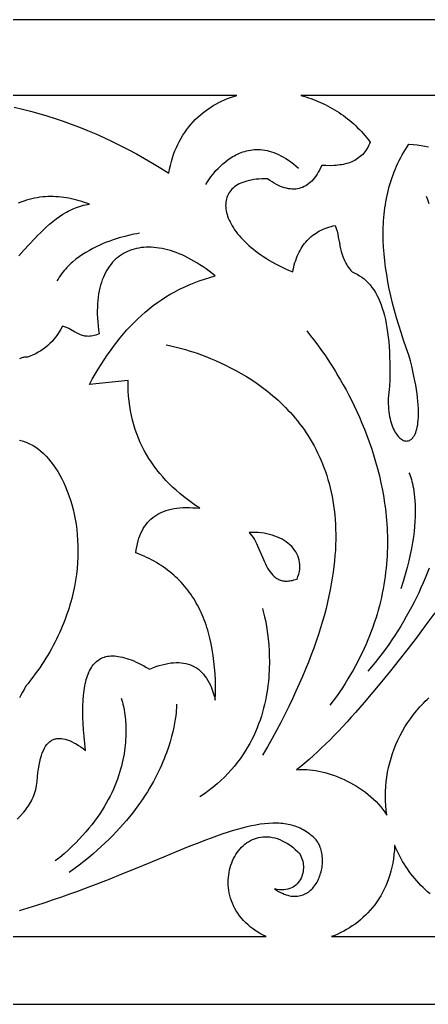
# Model space of a CAD drawing. Extents: x -58 to 58, y -20 to 20.
# Drawn here: x -33 to -16.39, y -20 to 20 of the extents above; entities that cross this region are included whole.
import ezdxf

# ---------------------------------------------------------------- set-up
doc = ezdxf.new("R2010")
doc.units = 0
doc.layers.add('LAYER_1', color=18, linetype='CONTINUOUS')

msp = doc.modelspace()

# ---------------------------------------------------------------- linework, layer by layer
at = {"layer": 'LAYER_1'}
for points in [[(-58.226, -20), (-36.442, -20), (58.226, -20), (58.226, 20), (-36.442, 20), (-58.226, 20)], [(-23.676, -0.835), (-23.617, -0.897), (-23.562, -0.965), (-23.51, -1.038), (-23.461, -1.116), (-23.415, -1.199), (-23.371, -1.284), (-23.329, -1.373), (-23.288, -1.463), (-23.132, -1.836), (-23.052, -2.02), (-23.011, -2.109), (-22.967, -2.196), (-22.922, -2.279), (-22.874, -2.359), (-22.823, -2.434), (-22.769, -2.504), (-22.712, -2.568), (-22.65, -2.626), (-22.618, -2.652), (-22.584, -2.677), (-22.549, -2.7), (-22.513, -2.721), (-22.476, -2.739), (-22.437, -2.756), (-22.397, -2.77), (-22.356, -2.782), (-22.313, -2.792), (-22.268, -2.8), (-22.222, -2.804), (-22.174, -2.807), (-22.125, -2.806), (-22.074, -2.803), (-22.021, -2.798), (-21.966, -2.789), (-21.909, -2.777), (-21.851, -2.762), (-21.79, -2.745), (-21.727, -2.724), (-21.687, -2.621), (-21.655, -2.52), (-21.632, -2.42), (-21.617, -2.323), (-21.611, -2.227), (-21.612, -2.133), (-21.621, -2.042), (-21.638, -1.952), (-21.661, -1.865), (-21.692, -1.781), (-21.73, -1.7), (-21.774, -1.621), (-21.825, -1.545), (-21.881, -1.472), (-21.944, -1.402), (-22.012, -1.336), (-22.085, -1.273), (-22.164, -1.214), (-22.247, -1.159), (-22.335, -1.107), (-22.428, -1.059), (-22.525, -1.016), (-22.626, -0.976), (-22.731, -0.942), (-22.839, -0.911), (-22.95, -0.885), (-23.065, -0.864), (-23.182, -0.848), (-23.302, -0.837), (-23.425, -0.831), (-23.549, -0.83)]]:
    msp.add_lwpolyline(points, close=True, dxfattribs=at)
for points in [[(-33.226, 16.449), (-32.893, 16.371), (-32.561, 16.286), (-32.229, 16.195), (-31.897, 16.096), (-31.565, 15.991), (-31.233, 15.879), (-30.902, 15.76), (-30.571, 15.633), (-30.239, 15.5), (-29.909, 15.36), (-29.578, 15.212), (-29.247, 15.057), (-28.917, 14.895), (-28.587, 14.725), (-28.257, 14.548), (-27.927, 14.364), (-27.597, 14.172), (-27.268, 13.972), (-26.939, 13.765), (-26.909, 13.925), (-26.874, 14.082), (-26.834, 14.234), (-26.79, 14.382), (-26.742, 14.526), (-26.689, 14.666), (-26.632, 14.802), (-26.572, 14.934), (-26.507, 15.062), (-26.439, 15.186), (-26.366, 15.306), (-26.29, 15.422), (-26.211, 15.534), (-26.128, 15.643), (-26.042, 15.747), (-25.953, 15.847), (-25.861, 15.943), (-25.765, 16.036), (-25.667, 16.124), (-25.566, 16.209), (-25.463, 16.289), (-25.356, 16.366), (-25.248, 16.439), (-25.137, 16.508), (-25.023, 16.573), (-24.908, 16.634), (-24.791, 16.692), (-24.671, 16.745), (-24.55, 16.795), (-24.427, 16.841), (-24.303, 16.883), (-24.177, 16.921), (-51.254, 16.921)], [(6.23, 16.921), (-21.565, 16.921), (-21.463, 16.893), (-21.363, 16.863), (-21.262, 16.831), (-21.163, 16.797), (-21.063, 16.761), (-20.965, 16.722), (-20.867, 16.682), (-20.769, 16.64), (-20.673, 16.595), (-20.577, 16.549), (-20.482, 16.501), (-20.388, 16.45), (-20.294, 16.398), (-20.202, 16.343), (-20.111, 16.287), (-20.02, 16.228), (-19.931, 16.168), (-19.843, 16.106), (-19.756, 16.041), (-19.67, 15.975), (-19.586, 15.906), (-19.503, 15.836), (-19.421, 15.763), (-19.341, 15.689), (-19.262, 15.613), (-19.184, 15.535), (-19.108, 15.454), (-19.034, 15.372), (-18.961, 15.288), (-18.89, 15.202), (-18.821, 15.114), (-18.753, 15.024), (-18.783, 14.95), (-18.815, 14.88), (-18.849, 14.814), (-18.886, 14.75), (-18.926, 14.69), (-18.967, 14.633), (-19.011, 14.58), (-19.057, 14.529), (-19.106, 14.481), (-19.156, 14.437), (-19.209, 14.395), (-19.263, 14.356), (-19.32, 14.32), (-19.379, 14.286), (-19.439, 14.255), (-19.501, 14.227), (-19.566, 14.201), (-19.632, 14.178), (-19.7, 14.157), (-19.769, 14.139), (-19.84, 14.123), (-19.913, 14.109), (-19.988, 14.097), (-20.063, 14.087), (-20.141, 14.08), (-20.22, 14.074), (-20.382, 14.069), (-20.549, 14.071), (-20.721, 14.079), (-20.767, 13.982), (-20.815, 13.89), (-20.864, 13.803), (-20.914, 13.721), (-20.966, 13.645), (-21.019, 13.573), (-21.074, 13.507), (-21.131, 13.446), (-21.188, 13.39), (-21.248, 13.339), (-21.308, 13.294), (-21.371, 13.253), (-21.434, 13.218), (-21.5, 13.188), (-21.566, 13.163), (-21.634, 13.143), (-21.704, 13.129), (-21.775, 13.119), (-21.848, 13.115), (-21.922, 13.116), (-21.997, 13.122), (-22.074, 13.133), (-22.152, 13.149), (-22.232, 13.171), (-22.314, 13.197), (-22.397, 13.229), (-22.481, 13.266), (-22.567, 13.308), (-22.654, 13.356), (-22.743, 13.408), (-22.833, 13.466), (-22.925, 13.529), (-23.046, 13.531), (-23.163, 13.529), (-23.275, 13.524), (-23.382, 13.515), (-23.485, 13.502), (-23.584, 13.487), (-23.678, 13.467), (-23.767, 13.445), (-23.852, 13.419), (-23.933, 13.391), (-24.009, 13.359), (-24.081, 13.325), (-24.148, 13.287), (-24.21, 13.247), (-24.269, 13.205), (-24.323, 13.16), (-24.372, 13.112), (-24.417, 13.062), (-24.458, 13.01), (-24.494, 12.956), (-24.526, 12.899), (-24.554, 12.841), (-24.577, 12.78), (-24.596, 12.718), (-24.61, 12.654), (-24.62, 12.588), (-24.626, 12.521), (-24.628, 12.453), (-24.625, 12.383), (-24.618, 12.311), (-24.607, 12.239), (-24.591, 12.165), (-24.572, 12.091), (-24.548, 12.015), (-24.519, 11.938), (-24.487, 11.861), (-24.45, 11.783), (-24.409, 11.705), (-24.364, 11.626), (-24.315, 11.547), (-24.262, 11.467), (-24.204, 11.387), (-24.142, 11.307), (-24.076, 11.227), (-24.006, 11.147), (-23.932, 11.067), (-23.854, 10.987), (-23.771, 10.908), (-23.685, 10.829), (-23.594, 10.75), (-23.499, 10.672), (-23.401, 10.595), (-23.298, 10.519), (-23.191, 10.443), (-23.08, 10.368), (-22.965, 10.294), (-22.846, 10.222), (-22.723, 10.15), (-22.596, 10.08), (-22.465, 10.011), (-22.33, 9.944), (-22.191, 9.878), (-22.049, 9.814), (-21.902, 9.751), (-21.882, 9.85), (-21.86, 9.946), (-21.836, 10.04), (-21.809, 10.132), (-21.781, 10.22), (-21.75, 10.306), (-21.717, 10.39), (-21.681, 10.471), (-21.644, 10.549), (-21.604, 10.625), (-21.562, 10.698), (-21.518, 10.769), (-21.472, 10.837), (-21.423, 10.903), (-21.372, 10.965), (-21.319, 11.026), (-21.264, 11.084), (-21.206, 11.139), (-21.147, 11.191), (-21.085, 11.241), (-21.021, 11.289), (-20.955, 11.334), (-20.886, 11.376), (-20.815, 11.416), (-20.743, 11.453), (-20.667, 11.487), (-20.59, 11.519), (-20.511, 11.548), (-20.429, 11.575), (-20.345, 11.599), (-20.259, 11.621), (-20.17, 11.64), (-20.131, 11.522), (-20.099, 11.404), (-20.071, 11.286), (-20.048, 11.168), (-20.005, 10.931), (-19.983, 10.813), (-19.959, 10.695), (-19.93, 10.577), (-19.896, 10.459), (-19.854, 10.341), (-19.83, 10.282), (-19.803, 10.223), (-19.774, 10.164), (-19.742, 10.105), (-19.707, 10.046), (-19.669, 9.987), (-19.628, 9.928), (-19.583, 9.869), (-19.534, 9.81), (-19.482, 9.751), (-19.377, 9.707), (-19.277, 9.656), (-19.181, 9.6), (-19.088, 9.537), (-18.998, 9.468), (-18.913, 9.392), (-18.831, 9.31), (-18.753, 9.222), (-18.679, 9.127), (-18.608, 9.025), (-18.541, 8.918), (-18.478, 8.803), (-18.418, 8.683), (-18.362, 8.555), (-18.31, 8.421), (-18.261, 8.281), (-18.216, 8.133), (-18.174, 7.979), (-18.136, 7.819), (-18.102, 7.651), (-18.071, 7.477), (-18.044, 7.296), (-18.02, 7.109), (-18, 6.914), (-17.983, 6.713), (-17.97, 6.504), (-17.961, 6.289), (-17.955, 6.067), (-17.953, 5.837), (-17.954, 5.601), (-17.958, 5.358), (-17.966, 5.107), (-17.985, 4.98), (-17.999, 4.856), (-18.01, 4.734), (-18.016, 4.616), (-18.019, 4.501), (-18.018, 4.389), (-18.013, 4.28), (-18.006, 4.174), (-17.995, 4.072), (-17.981, 3.974), (-17.964, 3.879), (-17.944, 3.788), (-17.922, 3.701), (-17.898, 3.618), (-17.871, 3.539), (-17.843, 3.463), (-17.812, 3.392), (-17.78, 3.326), (-17.746, 3.263), (-17.711, 3.205), (-17.675, 3.152), (-17.637, 3.103), (-17.599, 3.059), (-17.559, 3.019), (-17.52, 2.985), (-17.479, 2.955), (-17.439, 2.93), (-17.398, 2.911), (-17.357, 2.897), (-17.317, 2.888), (-17.276, 2.884), (-17.237, 2.886), (-17.198, 2.894), (-17.159, 2.907), (-17.122, 2.926), (-17.086, 2.951), (-17.051, 2.982), (-17.018, 3.018), (-16.986, 3.061), (-16.956, 3.11), (-16.928, 3.165), (-16.902, 3.227), (-16.878, 3.295), (-16.857, 3.369), (-16.838, 3.451), (-16.822, 3.538), (-16.809, 3.633), (-16.799, 3.735), (-16.792, 3.843), (-16.788, 3.959), (-16.788, 4.082), (-16.792, 4.212), (-16.799, 4.349), (-16.811, 4.494), (-16.826, 4.646), (-16.846, 4.805), (-16.87, 4.973), (-16.899, 5.148), (-16.933, 5.331), (-16.972, 5.522), (-17.016, 5.721), (-17.065, 5.928), (-17.119, 6.143), (-17.18, 6.367), (-17.291, 6.675), (-17.396, 6.982), (-17.497, 7.286), (-17.592, 7.589), (-17.68, 7.889), (-17.763, 8.187), (-17.84, 8.483), (-17.91, 8.777), (-17.974, 9.068), (-18.031, 9.357), (-18.081, 9.643), (-18.123, 9.927), (-18.159, 10.208), (-18.186, 10.486), (-18.206, 10.761), (-18.219, 11.034), (-18.222, 11.169), (-18.223, 11.303), (-18.222, 11.437), (-18.218, 11.57), (-18.213, 11.702), (-18.206, 11.833), (-18.196, 11.964), (-18.184, 12.093), (-18.17, 12.222), (-18.154, 12.351), (-18.135, 12.478), (-18.114, 12.604), (-18.091, 12.73), (-18.066, 12.855), (-18.038, 12.979), (-18.008, 13.102), (-17.975, 13.224), (-17.94, 13.345), (-17.902, 13.465), (-17.862, 13.585), (-17.82, 13.704), (-17.775, 13.821), (-17.727, 13.938), (-17.677, 14.054), (-17.624, 14.169), (-17.568, 14.283), (-17.51, 14.395), (-17.45, 14.507), (-17.386, 14.618), (-17.32, 14.728), (-17.251, 14.837), (-17.18, 14.945), (-17.007, 14.93), (-16.841, 14.911), (-16.68, 14.888), (-16.525, 14.863), (-16.375, 14.833)], [(-25.44, 13.306), (-25.371, 13.418), (-25.286, 13.541), (-25.231, 13.615), (-25.169, 13.695), (-25.098, 13.78), (-25.021, 13.868), (-24.935, 13.959), (-24.843, 14.05), (-24.743, 14.141), (-24.636, 14.231), (-24.522, 14.317), (-24.463, 14.358), (-24.401, 14.398), (-24.339, 14.436), (-24.274, 14.473), (-24.208, 14.508), (-24.14, 14.541), (-24.071, 14.572), (-24, 14.601), (-23.928, 14.627), (-23.854, 14.65), (-23.779, 14.671), (-23.702, 14.688), (-23.623, 14.702), (-23.543, 14.713), (-23.462, 14.721), (-23.379, 14.724), (-23.295, 14.724), (-23.209, 14.72), (-23.122, 14.712), (-23.034, 14.699), (-22.944, 14.682), (-22.853, 14.66), (-22.761, 14.633), (-22.667, 14.601), (-22.572, 14.564), (-22.476, 14.522), (-22.379, 14.473), (-22.28, 14.42), (-22.18, 14.36), (-22.079, 14.294), (-21.977, 14.222), (-21.873, 14.144), (-21.769, 14.059), (-21.663, 13.967)], [(-33.034, 10.407), (-32.829, 10.631), (-32.615, 10.866), (-32.391, 11.106), (-32.274, 11.227), (-32.156, 11.346), (-32.034, 11.464), (-31.91, 11.58), (-31.782, 11.692), (-31.652, 11.801), (-31.519, 11.904), (-31.382, 12.003), (-31.242, 12.095), (-31.099, 12.18), (-31.026, 12.22), (-30.952, 12.258), (-30.878, 12.294), (-30.802, 12.327), (-30.726, 12.359), (-30.649, 12.387), (-30.57, 12.414), (-30.491, 12.438), (-30.411, 12.459), (-30.33, 12.477), (-30.248, 12.493), (-30.165, 12.505), (-30.269, 12.543), (-30.372, 12.579), (-30.476, 12.613), (-30.58, 12.644), (-30.684, 12.673), (-30.788, 12.7), (-30.893, 12.724), (-30.998, 12.745), (-31.103, 12.764), (-31.209, 12.78), (-31.315, 12.793), (-31.421, 12.803), (-31.528, 12.81), (-31.635, 12.814), (-31.742, 12.815), (-31.85, 12.812), (-31.958, 12.807), (-32.066, 12.797), (-32.175, 12.785), (-32.284, 12.769), (-32.394, 12.749), (-32.504, 12.725), (-32.614, 12.698), (-32.725, 12.667), (-32.836, 12.632), (-32.948, 12.593), (-33.06, 12.55)], [(-16.47, 12.834), (-16.425, 12.7), (-16.372, 12.537)], [(-28.132, 11.323), (-28.239, 11.306), (-28.364, 11.282), (-28.529, 11.246), (-28.728, 11.197), (-28.956, 11.134), (-29.078, 11.096), (-29.205, 11.054), (-29.336, 11.008), (-29.471, 10.957), (-29.608, 10.902), (-29.748, 10.841), (-29.888, 10.776), (-30.029, 10.705), (-30.169, 10.629), (-30.309, 10.548), (-30.446, 10.46), (-30.582, 10.367), (-30.713, 10.268), (-30.841, 10.162), (-30.904, 10.107), (-30.965, 10.05), (-31.024, 9.991), (-31.082, 9.931), (-31.139, 9.869), (-31.194, 9.806), (-31.247, 9.74), (-31.299, 9.673), (-31.348, 9.605), (-31.396, 9.534), (-31.441, 9.461), (-31.484, 9.387)], [(-33.101, -12.478), (-32.99, -12.368), (-32.884, -12.252), (-32.833, -12.192), (-32.784, -12.131), (-32.736, -12.068), (-32.69, -12.004), (-32.646, -11.938), (-32.603, -11.871), (-32.563, -11.802), (-32.525, -11.732), (-32.49, -11.66), (-32.456, -11.587), (-32.426, -11.513), (-32.398, -11.437), (-32.372, -11.359), (-32.35, -11.28), (-32.33, -11.199), (-32.314, -11.117), (-32.3, -11.033), (-32.29, -10.948), (-32.277, -10.765), (-32.259, -10.593), (-32.238, -10.432), (-32.214, -10.282), (-32.186, -10.143), (-32.154, -10.014), (-32.119, -9.895), (-32.081, -9.786), (-32.039, -9.687), (-31.994, -9.598), (-31.946, -9.518), (-31.895, -9.448), (-31.868, -9.416), (-31.841, -9.387), (-31.813, -9.359), (-31.784, -9.334), (-31.754, -9.311), (-31.724, -9.291), (-31.693, -9.272), (-31.661, -9.255), (-31.629, -9.241), (-31.595, -9.228), (-31.562, -9.218), (-31.527, -9.21), (-31.492, -9.203), (-31.456, -9.199), (-31.383, -9.195), (-31.307, -9.2), (-31.228, -9.211), (-31.147, -9.23), (-31.064, -9.256), (-30.979, -9.288), (-30.891, -9.327), (-30.801, -9.373), (-30.709, -9.424), (-30.616, -9.482), (-30.52, -9.545), (-30.422, -9.614), (-30.323, -9.688), (-30.355, -9.402), (-30.382, -9.124), (-30.404, -8.856), (-30.42, -8.596), (-30.429, -8.347), (-30.433, -8.107), (-30.43, -7.877), (-30.421, -7.658), (-30.405, -7.45), (-30.394, -7.35), (-30.382, -7.253), (-30.368, -7.159), (-30.352, -7.067), (-30.334, -6.979), (-30.314, -6.894), (-30.293, -6.811), (-30.269, -6.732), (-30.244, -6.656), (-30.216, -6.583), (-30.187, -6.513), (-30.156, -6.447), (-30.122, -6.383), (-30.087, -6.323), (-30.05, -6.267), (-30.01, -6.213), (-29.968, -6.164), (-29.925, -6.117), (-29.878, -6.074), (-29.83, -6.035), (-29.78, -5.999), (-29.727, -5.967), (-29.672, -5.939), (-29.615, -5.914), (-29.555, -5.893), (-29.493, -5.875), (-29.429, -5.862), (-29.363, -5.852), (-29.293, -5.847), (-29.222, -5.845), (-29.148, -5.847), (-29.071, -5.853), (-28.992, -5.864), (-28.911, -5.878), (-28.827, -5.896), (-28.74, -5.919), (-28.651, -5.946), (-28.559, -5.977), (-28.464, -6.012), (-28.367, -6.052), (-28.267, -6.096), (-28.164, -6.145), (-28.059, -6.197), (-27.95, -6.255), (-27.839, -6.317), (-27.726, -6.383), (-27.592, -6.33), (-27.461, -6.282), (-27.334, -6.24), (-27.21, -6.205), (-27.089, -6.175), (-26.972, -6.152), (-26.858, -6.134), (-26.747, -6.122), (-26.639, -6.117), (-26.534, -6.117), (-26.433, -6.124), (-26.335, -6.136), (-26.24, -6.154), (-26.148, -6.179), (-26.06, -6.209), (-25.974, -6.245), (-25.892, -6.288), (-25.814, -6.336), (-25.738, -6.391), (-25.666, -6.451), (-25.597, -6.517), (-25.531, -6.59), (-25.468, -6.668), (-25.409, -6.752), (-25.352, -6.842), (-25.299, -6.939), (-25.25, -7.041), (-25.203, -7.149), (-25.16, -7.264), (-25.12, -7.384), (-25.083, -7.51), (-25.05, -7.642), (-25.043, -7.368), (-25.042, -7.099), (-25.047, -6.834), (-25.059, -6.575), (-25.077, -6.32), (-25.102, -6.071), (-25.133, -5.828), (-25.17, -5.589), (-25.214, -5.357), (-25.266, -5.129), (-25.294, -5.017), (-25.323, -4.907), (-25.355, -4.798), (-25.388, -4.691), (-25.423, -4.585), (-25.46, -4.481), (-25.499, -4.378), (-25.539, -4.276), (-25.581, -4.176), (-25.625, -4.077), (-25.671, -3.98), (-25.719, -3.884), (-25.768, -3.79), (-25.82, -3.697), (-25.873, -3.606), (-25.928, -3.516), (-25.985, -3.428), (-26.044, -3.342), (-26.105, -3.257), (-26.167, -3.173), (-26.232, -3.091), (-26.298, -3.011), (-26.367, -2.932), (-26.438, -2.855), (-26.51, -2.78), (-26.584, -2.706), (-26.661, -2.633), (-26.739, -2.563), (-26.82, -2.494), (-26.902, -2.426), (-26.987, -2.36), (-27.073, -2.296), (-27.162, -2.234), (-27.253, -2.173), (-27.346, -2.114), (-27.441, -2.057), (-27.538, -2.001), (-27.637, -1.948), (-27.738, -1.895), (-27.841, -1.845), (-27.947, -1.796), (-28.054, -1.749), (-28.164, -1.704), (-28.276, -1.661), (-28.26, -1.533), (-28.239, -1.409), (-28.214, -1.291), (-28.184, -1.176), (-28.151, -1.067), (-28.113, -0.962), (-28.072, -0.862), (-28.026, -0.766), (-27.976, -0.675), (-27.922, -0.588), (-27.863, -0.506), (-27.801, -0.429), (-27.734, -0.356), (-27.664, -0.288), (-27.589, -0.225), (-27.51, -0.166), (-27.426, -0.112), (-27.339, -0.062), (-27.247, -0.017), (-27.152, 0.024), (-27.052, 0.059), (-26.948, 0.091), (-26.84, 0.117), (-26.727, 0.139), (-26.611, 0.157), (-26.49, 0.169), (-26.366, 0.177), (-26.237, 0.181), (-26.104, 0.18), (-25.967, 0.174), (-25.825, 0.164), (-25.68, 0.149), (-25.851, 0.264), (-26.019, 0.382), (-26.181, 0.503), (-26.339, 0.626), (-26.492, 0.752), (-26.64, 0.881), (-26.784, 1.013), (-26.922, 1.148), (-27.056, 1.285), (-27.184, 1.426), (-27.307, 1.569), (-27.425, 1.716), (-27.538, 1.865), (-27.646, 2.018), (-27.748, 2.174), (-27.844, 2.333), (-27.935, 2.496), (-28.02, 2.661), (-28.1, 2.83), (-28.174, 3.002), (-28.242, 3.178), (-28.305, 3.357), (-28.361, 3.539), (-28.412, 3.725), (-28.456, 3.915), (-28.494, 4.108), (-28.526, 4.305), (-28.552, 4.505), (-28.572, 4.709), (-28.585, 4.917), (-28.591, 5.128), (-28.591, 5.343), (-30.165, 5.186), (-30.049, 5.394), (-29.931, 5.597), (-29.812, 5.796), (-29.691, 5.991), (-29.568, 6.182), (-29.442, 6.368), (-29.315, 6.55), (-29.185, 6.728), (-29.053, 6.901), (-28.919, 7.07), (-28.782, 7.234), (-28.641, 7.394), (-28.498, 7.549), (-28.352, 7.7), (-28.203, 7.846), (-28.05, 7.987), (-27.894, 8.124), (-27.735, 8.256), (-27.571, 8.383), (-27.404, 8.506), (-27.233, 8.624), (-27.057, 8.737), (-26.878, 8.845), (-26.694, 8.948), (-26.505, 9.046), (-26.312, 9.14), (-26.115, 9.228), (-25.912, 9.311), (-25.704, 9.389), (-25.491, 9.462), (-25.273, 9.53), (-25.05, 9.593), (-25.174, 9.693), (-25.299, 9.788), (-25.423, 9.879), (-25.547, 9.965), (-25.671, 10.046), (-25.794, 10.123), (-25.917, 10.196), (-26.039, 10.264), (-26.161, 10.328), (-26.281, 10.387), (-26.401, 10.442), (-26.521, 10.492), (-26.639, 10.538), (-26.756, 10.58), (-26.872, 10.617), (-26.988, 10.65), (-27.101, 10.679), (-27.214, 10.703), (-27.325, 10.722), (-27.435, 10.738), (-27.543, 10.749), (-27.65, 10.755), (-27.755, 10.758), (-27.858, 10.756), (-27.96, 10.749), (-28.06, 10.739), (-28.158, 10.724), (-28.253, 10.705), (-28.347, 10.681), (-28.439, 10.654), (-28.528, 10.622), (-28.615, 10.585), (-28.7, 10.545), (-28.783, 10.5), (-28.862, 10.451), (-28.94, 10.398), (-29.014, 10.341), (-29.086, 10.279), (-29.155, 10.213), (-29.222, 10.143), (-29.285, 10.069), (-29.346, 9.991), (-29.403, 9.909), (-29.457, 9.822), (-29.508, 9.731), (-29.556, 9.636), (-29.6, 9.538), (-29.641, 9.434), (-29.678, 9.327), (-29.712, 9.216), (-29.742, 9.101), (-29.769, 8.981), (-29.792, 8.858), (-29.811, 8.73), (-29.825, 8.598), (-29.836, 8.463), (-29.843, 8.323), (-29.846, 8.179), (-29.845, 8.032), (-29.839, 7.88), (-29.829, 7.724), (-29.814, 7.564), (-29.795, 7.401), (-29.772, 7.233), (-29.841, 7.206), (-29.907, 7.184), (-29.971, 7.167), (-30.032, 7.153), (-30.091, 7.144), (-30.147, 7.138), (-30.201, 7.136), (-30.253, 7.137), (-30.304, 7.141), (-30.352, 7.148), (-30.399, 7.157), (-30.445, 7.169), (-30.489, 7.183), (-30.532, 7.199), (-30.615, 7.235), (-30.695, 7.276), (-30.774, 7.32), (-30.929, 7.411), (-31.009, 7.453), (-31.091, 7.491), (-31.133, 7.508), (-31.177, 7.523), (-31.221, 7.536), (-31.267, 7.547), (-31.327, 7.43), (-31.391, 7.318), (-31.458, 7.212), (-31.53, 7.111), (-31.606, 7.016), (-31.686, 6.925), (-31.77, 6.84), (-31.858, 6.76), (-31.949, 6.685), (-32.044, 6.615), (-32.142, 6.55), (-32.244, 6.489), (-32.35, 6.432), (-32.458, 6.38), (-32.57, 6.332), (-32.684, 6.288), (-32.725, 6.29), (-32.765, 6.288), (-32.804, 6.285), (-32.841, 6.279), (-32.878, 6.272), (-32.913, 6.261), (-32.947, 6.249), (-32.979, 6.234), (-33.01, 6.217)], [(-21.333, 7.357), (-21.259, 7.269), (-21.172, 7.162), (-21.056, 7.013), (-20.915, 6.826), (-20.752, 6.601), (-20.571, 6.34), (-20.474, 6.196), (-20.375, 6.044), (-20.273, 5.883), (-20.168, 5.714), (-20.061, 5.537), (-19.953, 5.352), (-19.844, 5.16), (-19.735, 4.96), (-19.625, 4.753), (-19.515, 4.538), (-19.406, 4.317), (-19.298, 4.089), (-19.192, 3.854), (-19.088, 3.613), (-18.986, 3.366), (-18.887, 3.112), (-18.792, 2.853), (-18.7, 2.588), (-18.613, 2.318), (-18.53, 2.042), (-18.452, 1.761), (-18.38, 1.475), (-18.314, 1.184), (-18.254, 0.888), (-18.201, 0.588), (-18.178, 0.436), (-18.156, 0.284), (-18.136, 0.13), (-18.118, -0.025), (-18.102, -0.18), (-18.088, -0.337), (-18.076, -0.495), (-18.067, -0.653), (-18.06, -0.812), (-18.055, -0.973), (-18.052, -1.134), (-18.052, -1.296), (-18.055, -1.459), (-18.06, -1.622), (-18.067, -1.786), (-18.077, -1.952), (-18.09, -2.117), (-18.106, -2.284), (-18.124, -2.451), (-18.145, -2.619), (-18.17, -2.787), (-18.197, -2.956), (-18.227, -3.126), (-18.26, -3.296), (-18.297, -3.467), (-18.336, -3.638), (-18.379, -3.81), (-18.425, -3.982), (-18.475, -4.155), (-18.528, -4.328), (-18.584, -4.501), (-18.644, -4.675), (-18.708, -4.849), (-18.775, -5.024), (-18.846, -5.199), (-18.92, -5.374), (-18.999, -5.55), (-19.081, -5.725), (-19.167, -5.901), (-19.257, -6.077), (-19.351, -6.254), (-19.45, -6.43), (-19.552, -6.607), (-19.658, -6.784), (-19.769, -6.961), (-19.884, -7.138), (-20.003, -7.315), (-20.127, -7.492), (-20.255, -7.669), (-20.388, -7.846)], [(-27.046, 6.79), (-26.908, 6.763), (-26.746, 6.727), (-26.529, 6.673), (-26.263, 6.598), (-26.114, 6.553), (-25.956, 6.502), (-25.788, 6.446), (-25.612, 6.383), (-25.429, 6.314), (-25.238, 6.238), (-25.042, 6.155), (-24.841, 6.065), (-24.635, 5.968), (-24.425, 5.863), (-24.212, 5.751), (-23.998, 5.63), (-23.782, 5.501), (-23.565, 5.364), (-23.348, 5.217), (-23.24, 5.141), (-23.133, 5.062), (-23.025, 4.981), (-22.918, 4.898), (-22.812, 4.812), (-22.707, 4.724), (-22.602, 4.633), (-22.498, 4.54), (-22.395, 4.444), (-22.294, 4.346), (-22.193, 4.246), (-22.094, 4.142), (-21.996, 4.036), (-21.899, 3.928), (-21.804, 3.817), (-21.711, 3.703), (-21.62, 3.586), (-21.53, 3.467), (-21.442, 3.345), (-21.356, 3.22), (-21.273, 3.092), (-21.191, 2.961), (-21.112, 2.828), (-21.036, 2.691), (-20.962, 2.552), (-20.89, 2.409), (-20.821, 2.264), (-20.755, 2.115), (-20.692, 1.963), (-20.632, 1.808), (-20.575, 1.65), (-20.521, 1.489), (-20.47, 1.325), (-20.423, 1.157), (-20.379, 0.986), (-20.339, 0.812), (-20.303, 0.635), (-20.27, 0.454), (-20.241, 0.27), (-20.216, 0.082), (-20.195, -0.109), (-20.178, -0.304), (-20.165, -0.502), (-20.157, -0.703), (-20.153, -0.909), (-20.154, -1.117), (-20.159, -1.33), (-20.169, -1.546), (-20.184, -1.766), (-20.203, -1.989), (-20.228, -2.216), (-20.258, -2.447), (-20.292, -2.682), (-20.333, -2.921), (-20.378, -3.163), (-20.429, -3.41), (-20.486, -3.66), (-20.548, -3.914), (-20.616, -4.173), (-20.69, -4.435), (-20.769, -4.701), (-20.855, -4.972), (-20.947, -5.246), (-21.045, -5.525), (-21.15, -5.807), (-21.26, -6.094), (-21.378, -6.386), (-21.502, -6.681), (-21.633, -6.981), (-21.77, -7.285), (-21.915, -7.593), (-22.066, -7.906), (-22.224, -8.223), (-22.39, -8.545), (-22.563, -8.871), (-22.743, -9.202), (-22.931, -9.537), (-23.127, -9.876)], [(-33.014, 2.914), (-32.958, 2.903), (-32.902, 2.89), (-32.846, 2.874), (-32.79, 2.856), (-32.734, 2.836), (-32.678, 2.813), (-32.623, 2.788), (-32.568, 2.761), (-32.513, 2.732), (-32.458, 2.7), (-32.349, 2.63), (-32.241, 2.552), (-32.135, 2.465), (-32.031, 2.37), (-31.929, 2.267), (-31.829, 2.157), (-31.731, 2.039), (-31.636, 1.913), (-31.544, 1.781), (-31.456, 1.641), (-31.37, 1.495), (-31.288, 1.342), (-31.21, 1.183), (-31.135, 1.018), (-31.065, 0.847), (-31, 0.67), (-30.939, 0.487), (-30.883, 0.3), (-30.832, 0.107), (-30.786, -0.091), (-30.746, -0.294), (-30.711, -0.501), (-30.683, -0.713), (-30.66, -0.929), (-30.645, -1.148), (-30.635, -1.372), (-30.633, -1.599), (-30.638, -1.829), (-30.65, -2.063), (-30.669, -2.299), (-30.696, -2.539), (-30.732, -2.78), (-30.775, -3.025), (-30.827, -3.271), (-30.856, -3.395), (-30.887, -3.519), (-30.921, -3.644), (-30.957, -3.769), (-30.995, -3.895), (-31.035, -4.021), (-31.078, -4.147), (-31.123, -4.274), (-31.17, -4.401), (-31.22, -4.528), (-31.272, -4.656), (-31.327, -4.784), (-31.384, -4.911), (-31.444, -5.04), (-31.506, -5.168), (-31.571, -5.296), (-31.638, -5.425), (-31.708, -5.553), (-31.781, -5.682), (-31.856, -5.81), (-31.934, -5.939), (-32.015, -6.067), (-32.098, -6.196), (-32.185, -6.324), (-32.274, -6.452), (-32.366, -6.581), (-32.461, -6.709), (-32.558, -6.836), (-32.659, -6.964), (-32.763, -7.091), (-32.822, -7.207), (-32.884, -7.322), (-32.948, -7.435), (-33.014, -7.547)], [(-17.178, 1.597), (-17.147, 1.527), (-17.115, 1.44), (-17.076, 1.317), (-17.056, 1.242), (-17.035, 1.158), (-17.015, 1.064), (-16.996, 0.962), (-16.978, 0.85), (-16.961, 0.729), (-16.947, 0.598), (-16.936, 0.458), (-16.927, 0.308), (-16.923, 0.149), (-16.922, -0.02), (-16.926, -0.199), (-16.935, -0.388), (-16.95, -0.586), (-16.971, -0.794), (-16.998, -1.013), (-17.033, -1.241), (-17.074, -1.479), (-17.124, -1.728), (-17.182, -1.986), (-17.249, -2.255), (-17.325, -2.535), (-17.411, -2.824), (-17.508, -3.125)], [(-16.354, -2.286), (-16.433, -2.486), (-16.514, -2.685), (-16.599, -2.883), (-16.687, -3.081), (-16.778, -3.278), (-16.873, -3.474), (-16.97, -3.669), (-17.071, -3.864), (-17.175, -4.057), (-17.283, -4.25), (-17.394, -4.442), (-17.508, -4.633), (-17.626, -4.822), (-17.747, -5.011), (-17.872, -5.198), (-18.001, -5.384), (-18.133, -5.569), (-18.269, -5.752), (-18.409, -5.934), (-18.552, -6.115), (-18.7, -6.295), (-18.851, -6.472)], [(-23.127, -3.927), (-23.111, -3.984), (-23.07, -4.146), (-23.043, -4.263), (-23.014, -4.403), (-22.984, -4.563), (-22.954, -4.744), (-22.926, -4.943), (-22.9, -5.159), (-22.879, -5.391), (-22.863, -5.638), (-22.853, -5.898), (-22.852, -6.032), (-22.852, -6.169), (-22.855, -6.309), (-22.86, -6.451), (-22.868, -6.596), (-22.879, -6.743), (-22.892, -6.891), (-22.909, -7.042), (-22.929, -7.194), (-22.953, -7.348), (-22.98, -7.502), (-23.011, -7.659), (-23.046, -7.816), (-23.085, -7.973), (-23.128, -8.132), (-23.176, -8.291), (-23.228, -8.45), (-23.286, -8.61), (-23.348, -8.769), (-23.415, -8.928), (-23.487, -9.087), (-23.565, -9.246), (-23.648, -9.404), (-23.737, -9.56), (-23.832, -9.716), (-23.933, -9.871), (-24.04, -10.024), (-24.154, -10.176), (-24.274, -10.327), (-24.401, -10.475), (-24.534, -10.621), (-24.675, -10.766), (-24.823, -10.908), (-24.978, -11.047), (-25.141, -11.184), (-25.311, -11.318), (-25.49, -11.449), (-25.676, -11.576)], [(-16.118, -4.096), (-16.484, -4.586), (-16.848, -5.068), (-17.211, -5.541), (-17.571, -6.004), (-17.93, -6.456), (-18.287, -6.897), (-18.641, -7.326), (-18.994, -7.741), (-19.17, -7.944), (-19.345, -8.142), (-19.519, -8.337), (-19.693, -8.528), (-19.867, -8.715), (-20.04, -8.898), (-20.213, -9.077), (-20.385, -9.251), (-20.557, -9.421), (-20.728, -9.586), (-20.899, -9.747), (-21.069, -9.903), (-21.239, -10.053), (-21.408, -10.199), (-21.576, -10.34), (-21.745, -10.475), (-21.646, -10.464), (-21.542, -10.458), (-21.435, -10.457), (-21.323, -10.461), (-21.208, -10.47), (-21.09, -10.483), (-20.969, -10.502), (-20.846, -10.525), (-20.72, -10.552), (-20.593, -10.584), (-20.465, -10.621), (-20.335, -10.662), (-20.205, -10.707), (-20.074, -10.757), (-19.943, -10.811), (-19.813, -10.869), (-19.684, -10.931), (-19.556, -10.998), (-19.429, -11.068), (-19.304, -11.142), (-19.181, -11.22), (-19.061, -11.302), (-18.944, -11.388), (-18.83, -11.477), (-18.72, -11.57), (-18.613, -11.666), (-18.511, -11.766), (-18.414, -11.869), (-18.322, -11.976), (-18.235, -12.086), (-18.153, -12.199), (-18.079, -12.316), (-18.082, -12.316), (-18.106, -12.123), (-18.122, -11.93), (-18.132, -11.736), (-18.135, -11.542), (-18.131, -11.348), (-18.119, -11.153), (-18.101, -10.959), (-18.076, -10.766), (-18.044, -10.573), (-18.005, -10.381), (-17.959, -10.191), (-17.906, -10.002), (-17.846, -9.814), (-17.779, -9.628), (-17.705, -9.444), (-17.624, -9.263), (-17.537, -9.084), (-17.442, -8.907), (-17.341, -8.733), (-17.233, -8.563), (-17.118, -8.396), (-16.995, -8.232), (-16.867, -8.072), (-16.731, -7.916), (-16.588, -7.765), (-16.514, -7.69), (-16.439, -7.617), (-16.362, -7.545)], [(-28.871, -7.564), (-28.858, -7.604), (-28.825, -7.721), (-28.804, -7.806), (-28.782, -7.908), (-28.76, -8.026), (-28.738, -8.16), (-28.719, -8.308), (-28.703, -8.471), (-28.691, -8.647), (-28.685, -8.835), (-28.686, -9.036), (-28.689, -9.14), (-28.695, -9.248), (-28.703, -9.358), (-28.713, -9.47), (-28.725, -9.585), (-28.741, -9.702), (-28.759, -9.822), (-28.781, -9.944), (-28.805, -10.068), (-28.833, -10.193), (-28.864, -10.321), (-28.899, -10.451), (-28.938, -10.582), (-28.98, -10.715), (-29.027, -10.85), (-29.078, -10.986), (-29.133, -11.124), (-29.192, -11.263), (-29.257, -11.403), (-29.326, -11.544), (-29.4, -11.686), (-29.479, -11.829), (-29.563, -11.973), (-29.652, -12.118), (-29.748, -12.263), (-29.848, -12.409), (-29.955, -12.556), (-30.067, -12.703), (-30.186, -12.85), (-30.311, -12.998), (-30.442, -13.146), (-30.58, -13.293), (-30.724, -13.441), (-30.875, -13.589), (-31.034, -13.736), (-31.199, -13.883), (-31.372, -14.03), (-31.552, -14.176)], [(-26.627, -7.8), (-26.627, -7.842), (-26.631, -7.964), (-26.636, -8.053), (-26.646, -8.159), (-26.659, -8.282), (-26.679, -8.422), (-26.704, -8.577), (-26.737, -8.747), (-26.777, -8.93), (-26.826, -9.127), (-26.885, -9.336), (-26.955, -9.556), (-27.036, -9.788), (-27.081, -9.907), (-27.129, -10.029), (-27.18, -10.153), (-27.235, -10.28), (-27.294, -10.409), (-27.356, -10.539), (-27.421, -10.672), (-27.491, -10.807), (-27.564, -10.943), (-27.642, -11.081), (-27.724, -11.22), (-27.809, -11.362), (-27.9, -11.504), (-27.995, -11.648), (-28.094, -11.793), (-28.198, -11.939), (-28.307, -12.086), (-28.42, -12.234), (-28.539, -12.383), (-28.663, -12.532), (-28.792, -12.682), (-28.927, -12.833), (-29.067, -12.984), (-29.212, -13.136), (-29.363, -13.287), (-29.52, -13.439), (-29.683, -13.591), (-29.852, -13.743), (-30.026, -13.895), (-30.207, -14.046), (-30.395, -14.198), (-30.589, -14.349), (-30.789, -14.499), (-30.996, -14.649)], [(-38.11, -17.248), (-22.987, -17.248), (-23.126, -17.178), (-23.258, -17.104), (-23.383, -17.026), (-23.501, -16.945), (-23.611, -16.862), (-23.715, -16.775), (-23.812, -16.685), (-23.902, -16.593), (-23.985, -16.499), (-24.062, -16.402), (-24.133, -16.304), (-24.197, -16.204), (-24.255, -16.102), (-24.308, -15.999), (-24.354, -15.896), (-24.395, -15.791), (-24.429, -15.685), (-24.459, -15.58), (-24.482, -15.474), (-24.501, -15.368), (-24.514, -15.262), (-24.522, -15.156), (-24.525, -15.051), (-24.523, -14.947), (-24.516, -14.844), (-24.505, -14.742), (-24.489, -14.641), (-24.468, -14.543), (-24.443, -14.446), (-24.414, -14.351), (-24.381, -14.258), (-24.344, -14.167), (-24.303, -14.08), (-24.257, -13.995), (-24.209, -13.913), (-24.157, -13.835), (-24.101, -13.76), (-24.042, -13.688), (-23.979, -13.621), (-23.914, -13.558), (-23.845, -13.499), (-23.774, -13.444), (-23.7, -13.394), (-23.623, -13.349), (-23.543, -13.31), (-23.461, -13.275), (-23.377, -13.246), (-23.29, -13.223), (-23.201, -13.206), (-23.111, -13.195), (-23.018, -13.191), (-22.923, -13.192), (-22.827, -13.201), (-22.729, -13.217), (-22.63, -13.24), (-22.529, -13.27), (-22.428, -13.308), (-22.325, -13.354), (-22.221, -13.408), (-22.116, -13.47), (-22.01, -13.54), (-21.903, -13.619), (-21.796, -13.707), (-21.689, -13.804), (-21.645, -13.86), (-21.605, -13.919), (-21.571, -13.98), (-21.541, -14.045), (-21.517, -14.111), (-21.497, -14.18), (-21.482, -14.249), (-21.472, -14.32), (-21.467, -14.391), (-21.466, -14.463), (-21.471, -14.534), (-21.48, -14.605), (-21.494, -14.675), (-21.512, -14.743), (-21.536, -14.81), (-21.564, -14.875), (-21.597, -14.937), (-21.634, -14.997), (-21.676, -15.053), (-21.723, -15.106), (-21.774, -15.154), (-21.83, -15.198), (-21.89, -15.237), (-21.955, -15.271), (-22.025, -15.3), (-22.098, -15.322), (-22.177, -15.338), (-22.26, -15.348), (-22.347, -15.35), (-22.439, -15.345), (-22.535, -15.332), (-22.636, -15.31), (-22.555, -15.363), (-22.476, -15.411), (-22.398, -15.454), (-22.322, -15.491), (-22.247, -15.523), (-22.174, -15.55), (-22.102, -15.571), (-22.031, -15.589), (-21.963, -15.601), (-21.895, -15.609), (-21.83, -15.613), (-21.766, -15.612), (-21.703, -15.607), (-21.643, -15.599), (-21.584, -15.586), (-21.526, -15.57), (-21.47, -15.55), (-21.417, -15.527), (-21.364, -15.501), (-21.314, -15.471), (-21.265, -15.439), (-21.219, -15.403), (-21.174, -15.365), (-21.131, -15.325), (-21.089, -15.281), (-21.05, -15.236), (-21.013, -15.188), (-20.977, -15.138), (-20.944, -15.086), (-20.912, -15.033), (-20.883, -14.978), (-20.855, -14.921), (-20.83, -14.863), (-20.806, -14.804), (-20.785, -14.744), (-20.766, -14.682), (-20.749, -14.62), (-20.734, -14.557), (-20.721, -14.494), (-20.711, -14.43), (-20.702, -14.366), (-20.696, -14.302), (-20.692, -14.237), (-20.691, -14.173), (-20.691, -14.109), (-20.694, -14.046), (-20.7, -13.983), (-20.707, -13.92), (-20.717, -13.859), (-20.73, -13.798), (-20.745, -13.739), (-20.762, -13.681), (-20.782, -13.624), (-20.804, -13.568), (-20.829, -13.514), (-20.856, -13.462), (-20.886, -13.412), (-20.918, -13.364), (-20.953, -13.318), (-20.991, -13.274), (-21.031, -13.233), (-21.074, -13.194), (-21.119, -13.158), (-21.167, -13.125), (-21.226, -13.078), (-21.285, -13.034), (-21.346, -12.992), (-21.408, -12.952), (-21.471, -12.916), (-21.535, -12.881), (-21.6, -12.849), (-21.666, -12.82), (-21.733, -12.793), (-21.801, -12.768), (-21.871, -12.745), (-21.941, -12.725), (-22.013, -12.707), (-22.085, -12.692), (-22.159, -12.678), (-22.234, -12.667), (-22.31, -12.658), (-22.387, -12.65), (-22.465, -12.645), (-22.544, -12.642), (-22.706, -12.642), (-22.872, -12.65), (-23.043, -12.665), (-23.218, -12.687), (-23.397, -12.716), (-23.581, -12.752), (-23.77, -12.794), (-23.963, -12.843), (-24.161, -12.897), (-24.364, -12.957), (-24.571, -13.022), (-24.783, -13.093), (-24.999, -13.168), (-25.22, -13.248), (-25.446, -13.332), (-25.676, -13.421), (-26.151, -13.609), (-26.646, -13.81), (-27.159, -14.022), (-28.244, -14.472), (-28.816, -14.706), (-29.408, -14.942), (-30.02, -15.179), (-30.333, -15.298), (-30.651, -15.415), (-30.975, -15.532), (-31.304, -15.648), (-31.637, -15.762), (-31.976, -15.875), (-32.32, -15.986), (-32.669, -16.095), (-33.024, -16.201)], [(-16.319, -15.512), (-16.416, -15.429), (-16.51, -15.343), (-16.601, -15.256), (-16.69, -15.168), (-16.776, -15.077), (-16.86, -14.985), (-16.94, -14.892), (-17.019, -14.796), (-17.094, -14.7), (-17.167, -14.601), (-17.237, -14.502), (-17.305, -14.401), (-17.37, -14.299), (-17.432, -14.195), (-17.491, -14.091), (-17.548, -13.985), (-17.603, -13.878), (-17.654, -13.77), (-17.703, -13.661), (-17.75, -13.551), (-17.758, -13.551), (-17.769, -13.735), (-17.786, -13.914), (-17.809, -14.089), (-17.837, -14.26), (-17.871, -14.426), (-17.911, -14.587), (-17.956, -14.744), (-18.005, -14.896), (-18.06, -15.045), (-18.12, -15.188), (-18.184, -15.327), (-18.253, -15.462), (-18.326, -15.593), (-18.403, -15.719), (-18.484, -15.84), (-18.569, -15.958), (-18.657, -16.071), (-18.749, -16.179), (-18.845, -16.283), (-18.943, -16.383), (-19.045, -16.479), (-19.15, -16.57), (-19.257, -16.657), (-19.367, -16.74), (-19.479, -16.818), (-19.594, -16.892), (-19.71, -16.962), (-19.829, -17.028), (-19.949, -17.089), (-20.071, -17.146), (-20.195, -17.199), (-20.32, -17.248), (8.367, -17.248)]]:
    msp.add_lwpolyline(points, dxfattribs=at)

doc.saveas('drawing.dxf')
